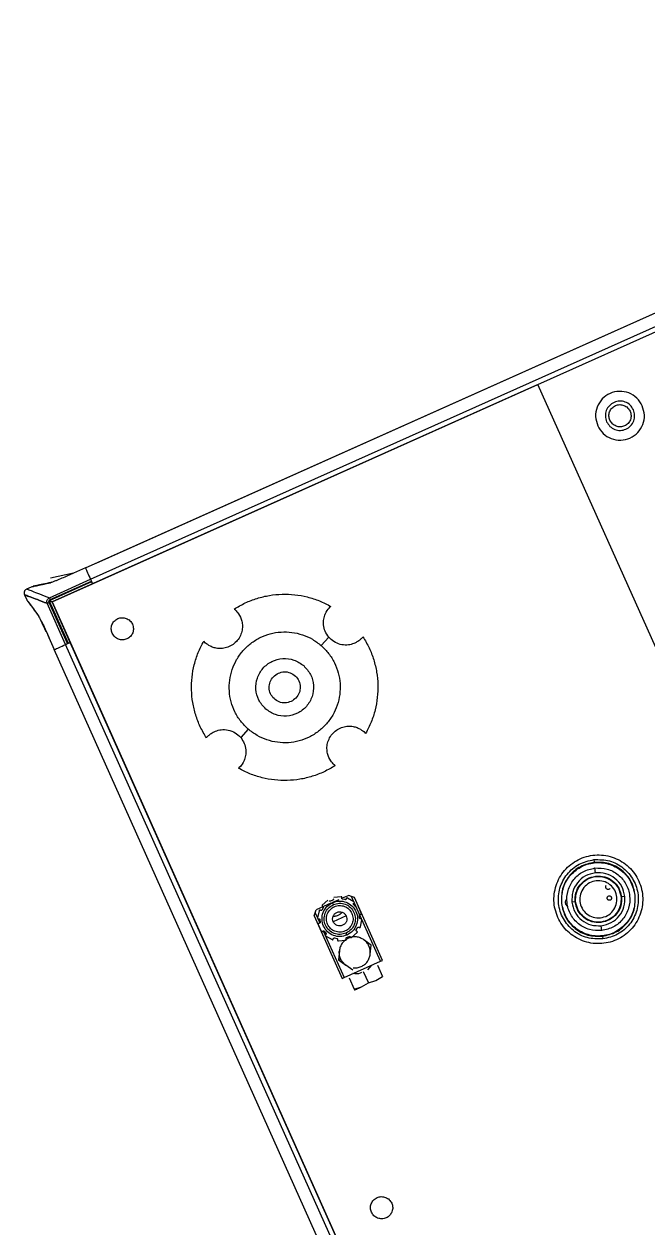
# Model space of a CAD drawing. Header units: inches. Extents: x 0 to 34.2, y 0 to 22.
# Drawn here: x 6.478 to 6.757, y 11.387 to 11.926 of the extents above; entities that cross this region are included whole.
import ezdxf

# ---------------------------------------------------------------- set-up
doc = ezdxf.new("R2010")
doc.units = ezdxf.units.IN
doc.header["$MEASUREMENT"] = 0

msp = doc.modelspace()

# ---------------------------------------------------------------- linework, layer by layer
at = {"color": 7, "linetype": 'Continuous', "lineweight": 25}
for p, q in [((6.50539, 11.68251), (7.04836, 11.92559)), ((6.51019, 11.68467), (7.04835, 11.9256)), ((6.50766, 11.67745), (7.05062, 11.92052)), ((6.70767, 11.76451), (6.92486, 11.86174)), ((6.70704, 11.76423), (6.49049, 11.66728)), ((6.50859, 11.67538), (6.70767, 11.76451)), ((6.83083, 11.48941), (6.70767, 11.76451)), ((6.50016, 11.68016), (6.48984, 11.67795)), ((6.5054, 11.6825), (6.50007, 11.68011)), ((6.50539, 11.68252), (6.50539, 11.68251)), ((6.47918, 11.6731), (6.48138, 11.67408)), ((6.50818, 11.67629), (6.48918, 11.66778)), ((6.48929, 11.66916), (6.50768, 11.6774)), ((6.48968, 11.6683), (6.50807, 11.67654)), ((6.49007, 11.67597), (6.48988, 11.67589)), ((6.49042, 11.67606), (6.49007, 11.67597)), ((6.49049, 11.66728), (6.50859, 11.67538)), ((6.50766, 11.67745), (6.50768, 11.67741)), ((6.50768, 11.67741), (6.50766, 11.67745)), ((6.50807, 11.67654), (6.50818, 11.67629)), ((6.47818, 11.67048), (6.47916, 11.66828)), ((6.48918, 11.66778), (6.49768, 11.64878)), ((6.49049, 11.66728), (6.62633, 11.36385)), ((6.49859, 11.64918), (6.49049, 11.66728)), ((6.49658, 11.64828), (6.48834, 11.66667)), ((6.49744, 11.64867), (6.4892, 11.66706)), ((6.57189, 11.66409), (6.57221, 11.66383)), ((6.48459, 11.66078), (6.48439, 11.66108)), ((6.48748, 11.65507), (6.48842, 11.65282)), ((6.48842, 11.65282), (6.48909, 11.65133)), ((6.48909, 11.65133), (6.49148, 11.646)), ((6.61414, 11.65155), (6.61081, 11.64775)), ((6.61521, 11.65045), (6.61414, 11.65155)), ((6.9614, 10.59626), (6.49145, 11.64599)), ((6.49146, 11.64599), (6.49148, 11.646)), ((6.96141, 10.59626), (6.49146, 11.64599)), ((6.62486, 11.36161), (6.49653, 11.64826)), ((6.49654, 11.64827), (6.49658, 11.64828)), ((6.49768, 11.64878), (6.49744, 11.64867)), ((6.62633, 11.36385), (6.49859, 11.64918)), ((6.55914, 11.64891), (6.55831, 11.64973)), ((6.57815, 11.61046), (6.57483, 11.60666)), ((6.62982, 11.60931), (6.63066, 11.60848)), ((6.61707, 11.59412), (6.61676, 11.59439)), ((6.7327, 11.55209), (6.73284, 11.55088)), ((6.73336, 11.54618), (6.73312, 11.54835)), ((6.61376, 11.53399), (6.6113, 11.53176)), ((6.616, 11.53397), (6.61491, 11.53348)), ((6.61623, 11.53199), (6.61584, 11.53286)), ((6.61867, 11.53413), (6.61585, 11.53287)), ((6.61969, 11.53552), (6.6164, 11.53517)), ((6.62002, 11.5349), (6.62005, 11.53504)), ((6.62308, 11.5361), (6.62019, 11.53481)), ((6.62149, 11.53419), (6.62033, 11.53443)), ((6.62199, 11.53464), (6.62196, 11.53449)), ((6.62539, 11.53328), (6.62252, 11.53493)), ((6.62439, 11.5356), (6.62308, 11.5361)), ((6.63736, 11.50665), (6.62439, 11.5356)), ((6.6257, 11.5351), (6.62439, 11.5356)), ((6.63826, 11.50705), (6.6257, 11.5351)), ((6.72432, 11.53321), (6.72284, 11.53304)), ((6.72452, 11.53323), (6.72432, 11.53321)), ((6.74502, 11.5355), (6.74482, 11.53548)), ((6.7465, 11.53566), (6.74502, 11.5355)), ((6.7512, 11.53618), (6.751, 11.53616)), ((6.6076, 11.527), (6.6081, 11.52831)), ((6.6081, 11.52831), (6.6086, 11.52962)), ((6.6081, 11.52831), (6.61014, 11.52376)), ((6.61515, 11.53255), (6.6086, 11.52962)), ((6.60986, 11.52926), (6.60918, 11.52602)), ((6.61055, 11.52938), (6.61042, 11.52946)), ((6.61168, 11.53056), (6.61109, 11.52953)), ((6.61141, 11.53118), (6.61154, 11.5311)), ((6.62607, 11.53113), (6.62527, 11.53202)), ((6.62813, 11.52968), (6.62733, 11.53113)), ((6.62868, 11.52811), (6.62813, 11.52968)), ((6.6282, 11.5276), (6.62834, 11.52761)), ((6.71834, 11.53254), (6.71814, 11.53252)), ((6.6076, 11.527), (6.62016, 11.49895)), ((6.60948, 11.52314), (6.61084, 11.52012)), ((6.60961, 11.52561), (6.60976, 11.52562)), ((6.60997, 11.52365), (6.60983, 11.52363)), ((6.6102, 11.52527), (6.61032, 11.52409)), ((6.62198, 11.52692), (6.61618, 11.52433)), ((6.62797, 11.52598), (6.62785, 11.52716)), ((6.62831, 11.52199), (6.62899, 11.52523)), ((6.62855, 11.52564), (6.62841, 11.52563)), ((6.73622, 11.52036), (6.73598, 11.52253)), ((6.61143, 11.52004), (6.61154, 11.52014)), ((6.61174, 11.5202), (6.62107, 11.49935)), ((6.6121, 11.52011), (6.6129, 11.51923)), ((6.61287, 11.51867), (6.61276, 11.51857)), ((6.61278, 11.51797), (6.61565, 11.51632)), ((6.61617, 11.51661), (6.6162, 11.51675)), ((6.61667, 11.51706), (6.61784, 11.51682)), ((6.62232, 11.51838), (6.62193, 11.51926)), ((6.62203, 11.51662), (6.62197, 11.51676)), ((6.62217, 11.51728), (6.62325, 11.51777)), ((6.62378, 11.51757), (6.62384, 11.51743)), ((6.62441, 11.51726), (6.62687, 11.51948)), ((6.62648, 11.52069), (6.62708, 11.52172)), ((6.62676, 11.52007), (6.62663, 11.52014)), ((6.62762, 11.52186), (6.62774, 11.52179)), ((6.7365, 11.51782), (6.73664, 11.51661)), ((6.61814, 11.51635), (6.61811, 11.5162)), ((6.61848, 11.51573), (6.62177, 11.51608)), ((6.61891, 11.51131), (6.61849, 11.50733)), ((6.63312, 11.51388), (6.62988, 11.51622)), ((6.63271, 11.50989), (6.63312, 11.51388)), ((6.61947, 11.50777), (6.61849, 11.50733)), ((6.61849, 11.50733), (6.62174, 11.50498)), ((6.62107, 11.49935), (6.63736, 11.50665)), ((6.63736, 11.50665), (6.63826, 11.50705)), ((6.62499, 11.50263), (6.62174, 11.50498)), ((6.62962, 11.5021), (6.63189, 11.49702)), ((6.63331, 11.50484), (6.63155, 11.50288)), ((6.63595, 11.50493), (6.63822, 11.49986)), ((6.62016, 11.49895), (6.62107, 11.49935)), ((6.62328, 11.49926), (6.62555, 11.49419)), ((6.62555, 11.49419), (6.62888, 11.49525)), ((6.62888, 11.49525), (6.63189, 11.49702)), ((6.63189, 11.49702), (6.63522, 11.49808)), ((6.63522, 11.49808), (6.63822, 11.49986)), ((6.62555, 11.49419), (6.62571, 11.49383))]:
    msp.add_line(p, q, dxfattribs=at)
for points in [[(6.75431, 11.75497), (6.75357, 11.75621), (6.75211, 11.75868), (6.74832, 11.76096), (6.74404, 11.76171), (6.73978, 11.76073), (6.73622, 11.7582), (6.73392, 11.75451), (6.7331, 11.75017), (6.73397, 11.74743), (6.7344, 11.74606)], [(6.7344, 11.74606), (6.73513, 11.74483), (6.7366, 11.74235), (6.74038, 11.74007), (6.74466, 11.73933), (6.74893, 11.7403), (6.75249, 11.74283), (6.75479, 11.74652), (6.75561, 11.75086), (6.75474, 11.7536), (6.75431, 11.75497)], [(6.75033, 11.75319), (6.74989, 11.75393), (6.74901, 11.75542), (6.74674, 11.75679), (6.74417, 11.75723), (6.74161, 11.75665), (6.73947, 11.75513), (6.73809, 11.75292), (6.7376, 11.75031), (6.73812, 11.74867), (6.73838, 11.74784)], [(6.73983, 11.74849), (6.73963, 11.74911), (6.73924, 11.75036), (6.73961, 11.75233), (6.74065, 11.75401), (6.74228, 11.75516), (6.74421, 11.7556), (6.74616, 11.75527), (6.74788, 11.75423), (6.74854, 11.7531), (6.74888, 11.75254)], [(6.73838, 11.74784), (6.73882, 11.7471), (6.7397, 11.74562), (6.74197, 11.74425), (6.74454, 11.7438), (6.7471, 11.74439), (6.74924, 11.74591), (6.75062, 11.74812), (6.75111, 11.75073), (6.75059, 11.75237), (6.75033, 11.75319)], [(6.74888, 11.75254), (6.74908, 11.75192), (6.74947, 11.75068), (6.7491, 11.7487), (6.74805, 11.74702), (6.74643, 11.74588), (6.74449, 11.74543), (6.74255, 11.74577), (6.74083, 11.74681), (6.74016, 11.74793), (6.73983, 11.74849)], [(6.50539, 11.68251), (6.50569, 11.68186), (6.50627, 11.68056), (6.5072, 11.67848), (6.50766, 11.67745)], [(6.48929, 11.66916), (6.48931, 11.66913), (6.48934, 11.66905), (6.48944, 11.66884), (6.48955, 11.66859), (6.48964, 11.6684), (6.48968, 11.6683)], [(6.57189, 11.66409), (6.57352, 11.66505), (6.57679, 11.66698), (6.58212, 11.669), (6.58766, 11.67032), (6.59333, 11.67086), (6.59902, 11.67063), (6.60462, 11.66962), (6.61006, 11.6679), (6.61343, 11.66615), (6.61511, 11.66528)], [(6.48834, 11.66667), (6.48838, 11.66669), (6.48845, 11.66672), (6.48866, 11.66682), (6.48892, 11.66693), (6.48911, 11.66701), (6.4892, 11.66706)], [(6.5174, 11.65326), (6.51721, 11.65388), (6.51681, 11.65513), (6.51718, 11.6571), (6.51823, 11.65878), (6.51985, 11.65993), (6.52179, 11.66037), (6.52373, 11.66003), (6.52545, 11.659), (6.52612, 11.65787), (6.52645, 11.65731)], [(6.52645, 11.65731), (6.52665, 11.65669), (6.52704, 11.65544), (6.52667, 11.65347), (6.52563, 11.65179), (6.52401, 11.65064), (6.52207, 11.6502), (6.52012, 11.65054), (6.5184, 11.65157), (6.51774, 11.6527), (6.5174, 11.65326)], [(6.57815, 11.61046), (6.57699, 11.6116), (6.57467, 11.61387), (6.57212, 11.61806), (6.57039, 11.62263), (6.56959, 11.62746), (6.56975, 11.63234), (6.57085, 11.63711), (6.57287, 11.64156), (6.57571, 11.64554), (6.57928, 11.64889), (6.58343, 11.65147), (6.58801, 11.6532), (6.59283, 11.654), (6.59772, 11.65384), (6.60248, 11.65273), (6.60697, 11.65075), (6.60953, 11.64875), (6.61081, 11.64775)], [(6.62947, 11.6517), (6.63043, 11.65006), (6.63236, 11.6468), (6.63437, 11.64146), (6.6357, 11.63593), (6.63624, 11.63026), (6.63601, 11.62457), (6.63499, 11.61897), (6.63328, 11.61353), (6.63153, 11.61016), (6.63066, 11.60848)], [(6.49148, 11.646), (6.49213, 11.64629), (6.49343, 11.64687), (6.4955, 11.6478), (6.49654, 11.64827)], [(6.49658, 11.64828), (6.49661, 11.6483), (6.49669, 11.64833), (6.4969, 11.64842), (6.49715, 11.64854), (6.49734, 11.64862), (6.49744, 11.64867)], [(6.49768, 11.64878), (6.4978, 11.64883), (6.49804, 11.64894), (6.49834, 11.64907), (6.49855, 11.64916), (6.49858, 11.64918), (6.49859, 11.64918)], [(6.5595, 11.60652), (6.55853, 11.60815), (6.5566, 11.61141), (6.55459, 11.61675), (6.55327, 11.62228), (6.55273, 11.62795), (6.55296, 11.63365), (6.55397, 11.63925), (6.55569, 11.64469), (6.55743, 11.64805), (6.55831, 11.64973)], [(6.61081, 11.64775), (6.61197, 11.64662), (6.61429, 11.64434), (6.61684, 11.64015), (6.61858, 11.63558), (6.61937, 11.63076), (6.61922, 11.62587), (6.61811, 11.6211), (6.6161, 11.61665), (6.61325, 11.61267), (6.60968, 11.60933), (6.60553, 11.60674), (6.60096, 11.60501), (6.59613, 11.60421), (6.59124, 11.60437), (6.58649, 11.60549), (6.582, 11.60746), (6.57943, 11.60946), (6.57815, 11.61046)], [(6.58599, 11.61941), (6.58485, 11.62067), (6.58257, 11.62318), (6.5813, 11.62825), (6.58195, 11.63334), (6.58453, 11.63782), (6.58863, 11.64097), (6.59359, 11.64228), (6.59878, 11.6417), (6.60158, 11.63977), (6.60297, 11.6388)], [(6.60297, 11.6388), (6.60411, 11.63755), (6.6064, 11.63503), (6.60766, 11.62996), (6.60701, 11.62487), (6.60443, 11.62039), (6.60034, 11.61725), (6.59537, 11.61593), (6.59018, 11.61651), (6.58739, 11.61844), (6.58599, 11.61941)], [(6.59732, 11.62277), (6.59645, 11.6225), (6.5947, 11.62194), (6.59194, 11.62246), (6.58959, 11.62393), (6.58798, 11.6262), (6.58736, 11.62891), (6.58783, 11.63163), (6.58929, 11.63404), (6.59086, 11.63497), (6.59165, 11.63544)], [(6.59165, 11.63544), (6.59252, 11.63572), (6.59426, 11.63627), (6.59703, 11.63575), (6.59937, 11.63428), (6.60098, 11.63202), (6.6016, 11.6293), (6.60113, 11.62658), (6.59968, 11.62417), (6.5981, 11.62324), (6.59732, 11.62277)], [(6.61707, 11.59412), (6.61544, 11.59316), (6.61218, 11.59123), (6.60684, 11.58921), (6.6013, 11.58789), (6.59563, 11.58735), (6.58994, 11.58758), (6.58434, 11.58859), (6.5789, 11.59031), (6.57554, 11.59206), (6.57386, 11.59293)], [(6.71657, 11.52625), (6.71611, 11.52746), (6.71518, 11.52989), (6.71473, 11.53379), (6.71499, 11.53769), (6.71602, 11.54147), (6.71777, 11.54497), (6.72017, 11.54806), (6.72312, 11.55063), (6.72652, 11.55257), (6.73023, 11.55381), (6.73411, 11.5543), (6.73801, 11.55403), (6.74178, 11.553), (6.74529, 11.55125), (6.74837, 11.54885), (6.75098, 11.54592), (6.75217, 11.54361), (6.75277, 11.54245)], [(6.73664, 11.51661), (6.73428, 11.51662), (6.72958, 11.51664), (6.72322, 11.52009), (6.71863, 11.52552), (6.71647, 11.53234), (6.71708, 11.53946), (6.72038, 11.54576), (6.72583, 11.55052), (6.73041, 11.55157), (6.7327, 11.55209)], [(6.73284, 11.55088), (6.7307, 11.55039), (6.72642, 11.54941), (6.72139, 11.54499), (6.71817, 11.5391), (6.71815, 11.53471), (6.71814, 11.53252)], [(6.71834, 11.53254), (6.71835, 11.53471), (6.71837, 11.53904), (6.72154, 11.54489), (6.72654, 11.54912), (6.73281, 11.55111), (6.73937, 11.55054), (6.74517, 11.54751), (6.74955, 11.54249), (6.75052, 11.53827), (6.751, 11.53616)], [(6.7327, 11.55209), (6.73506, 11.55208), (6.73976, 11.55206), (6.74612, 11.54861), (6.75071, 11.54319), (6.75287, 11.53637), (6.75226, 11.52924), (6.74896, 11.52294), (6.74351, 11.51819), (6.73893, 11.51714), (6.73664, 11.51661)], [(6.7512, 11.53618), (6.75071, 11.53832), (6.74973, 11.5426), (6.7453, 11.54764), (6.73942, 11.55085), (6.73503, 11.55087), (6.73284, 11.55088)], [(6.73622, 11.52036), (6.73437, 11.52037), (6.73066, 11.52038), (6.72564, 11.5231), (6.72201, 11.52738), (6.72031, 11.53276), (6.7208, 11.53838), (6.7234, 11.54335), (6.72769, 11.54711), (6.73131, 11.54793), (6.73312, 11.54835)], [(6.73336, 11.54618), (6.73183, 11.54583), (6.72877, 11.54513), (6.72516, 11.54196), (6.72286, 11.53775), (6.72285, 11.53461), (6.72284, 11.53304)], [(6.72432, 11.53321), (6.72433, 11.53458), (6.72434, 11.53732), (6.72635, 11.54101), (6.72951, 11.54378), (6.73218, 11.54439), (6.73352, 11.5447)], [(6.72452, 11.53323), (6.72453, 11.53457), (6.72454, 11.53726), (6.72651, 11.5409), (6.72961, 11.54353), (6.73352, 11.54477), (6.73759, 11.54442), (6.7412, 11.54253), (6.74392, 11.53941), (6.74452, 11.53679), (6.74482, 11.53548)], [(6.73312, 11.54835), (6.73497, 11.54834), (6.73868, 11.54832), (6.7437, 11.5456), (6.74733, 11.54132), (6.74903, 11.53594), (6.74854, 11.53032), (6.74594, 11.52535), (6.74165, 11.5216), (6.73803, 11.52077), (6.73622, 11.52036)], [(6.7465, 11.53566), (6.74615, 11.53719), (6.74545, 11.54025), (6.74228, 11.54386), (6.73807, 11.54616), (6.73493, 11.54617), (6.73336, 11.54618)], [(6.73352, 11.5447), (6.7349, 11.54469), (6.73764, 11.54468), (6.74133, 11.54267), (6.7441, 11.53951), (6.74471, 11.53684), (6.74502, 11.5355)], [(6.75277, 11.54245), (6.75323, 11.54124), (6.75416, 11.53881), (6.75461, 11.53491), (6.75435, 11.53101), (6.75332, 11.52724), (6.75157, 11.52374), (6.74917, 11.52064), (6.74622, 11.51808), (6.74282, 11.51614), (6.73911, 11.5149), (6.73523, 11.5144), (6.73133, 11.51468), (6.72756, 11.51571), (6.72405, 11.51745), (6.72097, 11.51985), (6.71836, 11.52279), (6.71717, 11.5251), (6.71657, 11.52625)], [(6.73375, 11.54263), (6.73268, 11.54239), (6.73054, 11.5419), (6.728, 11.53968), (6.72646, 11.53674), (6.72618, 11.53341), (6.72718, 11.53023), (6.72933, 11.5277), (6.7323, 11.52609), (6.73449, 11.52608), (6.73559, 11.52607)], [(6.73559, 11.52607), (6.73666, 11.52632), (6.7388, 11.52681), (6.74134, 11.52903), (6.74288, 11.53197), (6.74316, 11.53529), (6.74216, 11.53848), (6.74001, 11.54101), (6.73704, 11.54262), (6.73485, 11.54263), (6.73375, 11.54263)], [(6.7399, 11.53914), (6.7398, 11.53904), (6.7396, 11.53884), (6.73917, 11.53871), (6.73874, 11.53875), (6.73835, 11.53895), (6.73807, 11.53929), (6.73794, 11.5397), (6.73797, 11.54014), (6.73812, 11.54039), (6.7382, 11.54051)], [(6.62232, 11.51838), (6.62133, 11.51807), (6.61934, 11.51744), (6.61618, 11.51803), (6.6135, 11.51971), (6.61166, 11.5223), (6.61095, 11.5254), (6.61149, 11.52851), (6.61315, 11.53126), (6.61494, 11.53233), (6.61584, 11.53286)], [(6.61584, 11.53286), (6.61684, 11.53318), (6.61883, 11.53381), (6.62199, 11.53321), (6.62467, 11.53154), (6.62651, 11.52895), (6.62722, 11.52585), (6.62668, 11.52274), (6.62502, 11.51998), (6.62322, 11.51892), (6.62232, 11.51838)], [(6.61623, 11.53199), (6.61711, 11.53227), (6.61886, 11.53282), (6.62164, 11.5323), (6.624, 11.53083), (6.62561, 11.52855), (6.62624, 11.52582), (6.62576, 11.52308), (6.6243, 11.52066), (6.62272, 11.51973), (6.62193, 11.51926)], [(6.62252, 11.53493), (6.62249, 11.53493), (6.62244, 11.53495), (6.62235, 11.53495), (6.62227, 11.53494), (6.62219, 11.5349), (6.62212, 11.53485), (6.62206, 11.53479), (6.62202, 11.53472), (6.622, 11.53466), (6.62199, 11.53464)], [(6.751, 11.53616), (6.75099, 11.534), (6.75097, 11.52967), (6.7478, 11.52381), (6.7428, 11.51958), (6.73653, 11.5176), (6.72997, 11.51816), (6.72417, 11.5212), (6.71979, 11.52621), (6.71882, 11.53043), (6.71834, 11.53254)], [(6.72284, 11.53304), (6.72319, 11.53151), (6.72389, 11.52845), (6.72706, 11.52485), (6.73127, 11.52254), (6.73441, 11.52253), (6.73598, 11.52253)], [(6.73582, 11.524), (6.73444, 11.52401), (6.7317, 11.52402), (6.72801, 11.52603), (6.72524, 11.52919), (6.72463, 11.53187), (6.72432, 11.53321)], [(6.74482, 11.53548), (6.74481, 11.53413), (6.7448, 11.53144), (6.74283, 11.5278), (6.73973, 11.52517), (6.73582, 11.52394), (6.73175, 11.52429), (6.72814, 11.52617), (6.72542, 11.52929), (6.72482, 11.53192), (6.72452, 11.53323)], [(6.74502, 11.5355), (6.74501, 11.53413), (6.745, 11.53138), (6.74299, 11.52769), (6.73983, 11.52492), (6.73716, 11.52431), (6.73582, 11.524)], [(6.73598, 11.52253), (6.73751, 11.52288), (6.74057, 11.52358), (6.74418, 11.52674), (6.74648, 11.53095), (6.74649, 11.53409), (6.7465, 11.53566)], [(6.7365, 11.51783), (6.73864, 11.51831), (6.74292, 11.51929), (6.74795, 11.52372), (6.75117, 11.5296), (6.75119, 11.53399), (6.7512, 11.53618)], [(6.73971, 11.53391), (6.73958, 11.53391), (6.73931, 11.53391), (6.73896, 11.53411), (6.73871, 11.53441), (6.73859, 11.53479), (6.73862, 11.53518), (6.7388, 11.53553), (6.73911, 11.5358), (6.73936, 11.53585), (6.73949, 11.53588)], [(6.73949, 11.53588), (6.73962, 11.53588), (6.73988, 11.53588), (6.74023, 11.53569), (6.74049, 11.53539), (6.74061, 11.53501), (6.74057, 11.53461), (6.74039, 11.53426), (6.74009, 11.534), (6.73983, 11.53394), (6.73971, 11.53391)], [(6.61091, 11.52937), (6.61088, 11.52935), (6.61082, 11.52933), (6.61073, 11.52933), (6.61063, 11.52934), (6.61058, 11.52937), (6.61055, 11.52938)], [(6.61109, 11.52953), (6.61107, 11.5295), (6.61102, 11.52943), (6.61095, 11.52939), (6.61091, 11.52937)], [(6.62193, 11.51926), (6.62106, 11.51898), (6.61931, 11.51843), (6.61653, 11.51895), (6.61417, 11.52042), (6.61255, 11.5227), (6.61193, 11.52542), (6.6124, 11.52816), (6.61386, 11.53058), (6.61544, 11.53152), (6.61623, 11.53199)], [(6.61365, 11.52319), (6.61342, 11.52394), (6.61294, 11.52543), (6.61339, 11.5278), (6.61465, 11.52981), (6.61659, 11.53119), (6.61891, 11.53173), (6.62125, 11.53132), (6.62331, 11.53008), (6.62411, 11.52873), (6.62451, 11.52805)], [(6.62451, 11.52805), (6.62475, 11.52731), (6.62522, 11.52581), (6.62478, 11.52344), (6.62352, 11.52143), (6.62158, 11.52005), (6.61925, 11.51952), (6.61692, 11.51993), (6.61485, 11.52117), (6.61405, 11.52252), (6.61365, 11.52319)], [(6.62038, 11.52272), (6.61998, 11.5226), (6.61918, 11.52234), (6.61792, 11.52258), (6.61685, 11.52325), (6.61611, 11.52429), (6.61582, 11.52553), (6.61604, 11.52678), (6.61671, 11.52788), (6.61743, 11.52831), (6.61779, 11.52852)], [(6.61779, 11.52852), (6.61818, 11.52865), (6.61898, 11.5289), (6.62025, 11.52866), (6.62132, 11.52799), (6.62206, 11.52696), (6.62234, 11.52571), (6.62213, 11.52447), (6.62146, 11.52336), (6.62074, 11.52294), (6.62038, 11.52272)], [(6.71814, 11.53252), (6.71863, 11.53038), (6.71961, 11.52611), (6.72404, 11.52107), (6.72992, 11.51785), (6.73431, 11.51783), (6.7365, 11.51783)], [(6.62325, 11.51777), (6.6233, 11.51778), (6.6234, 11.51781), (6.62356, 11.51778), (6.6237, 11.5177), (6.62375, 11.51761), (6.62378, 11.51757)], [(6.61947, 11.50777), (6.61926, 11.50834), (6.61884, 11.50948), (6.61888, 11.5107), (6.61891, 11.51131)], [(6.63271, 11.50989), (6.63273, 11.5105), (6.63276, 11.51171), (6.63221, 11.51347), (6.63127, 11.51505), (6.63034, 11.51583), (6.62988, 11.51622)], [(6.62174, 11.50498), (6.62127, 11.50537), (6.62033, 11.50615), (6.61976, 11.50723), (6.61947, 11.50777)], [(6.62571, 11.49383), (6.62576, 11.49385), (6.62584, 11.49389), (6.62651, 11.49418), (6.62751, 11.49463), (6.62842, 11.49504), (6.62888, 11.49525)], [(6.63327, 11.39445), (6.63307, 11.39507), (6.63268, 11.39632), (6.63305, 11.39829), (6.6341, 11.39997), (6.63572, 11.40112), (6.63765, 11.40156), (6.6396, 11.40122), (6.64132, 11.40018), (6.64199, 11.39906), (6.64232, 11.3985)], [(6.64232, 11.3985), (6.64252, 11.39788), (6.64291, 11.39663), (6.64254, 11.39466), (6.64149, 11.39298), (6.63987, 11.39183), (6.63794, 11.39139), (6.63599, 11.39173), (6.63427, 11.39276), (6.6336, 11.39389), (6.63327, 11.39445)]]:
    msp.add_open_spline(points, degree=3, dxfattribs=at)
for points, knots in [([(6.50007, 11.68011), (6.49833, 11.67934), (6.49574, 11.6782), (6.49271, 11.67694), (6.49118, 11.67634), (6.49044, 11.67606), (6.49006, 11.67594), (6.48993, 11.67591), (6.48988, 11.67589)], [0, 0, 0, 0, 0.499225, 0.748498, 0.874085, 0.948867, 0.97707, 1, 1, 1, 1]), ([(6.47918, 11.6731), (6.47896, 11.67297), (6.47863, 11.67278), (6.47831, 11.67236), (6.47812, 11.672), (6.47802, 11.6716), (6.47798, 11.67108), (6.4781, 11.67071), (6.47818, 11.67048)], [0, 0, 0, 0, 0.239457, 0.368361, 0.5, 0.631639, 0.760543, 1, 1, 1, 1]), ([(6.47918, 11.6731), (6.4793, 11.67305), (6.47955, 11.67295), (6.48155, 11.67217), (6.48466, 11.67097), (6.48774, 11.66977), (6.48929, 11.66916)], [0, 0, 0, 0, 0.2461866, 0.4943391, 0.7443097, 1, 1, 1, 1]), ([(6.48138, 11.67408), (6.48148, 11.6741), (6.48169, 11.67415), (6.4834, 11.67451), (6.48607, 11.67508), (6.48858, 11.67562), (6.48988, 11.67589)], [0, 0, 0, 0, 0.232729, 0.4728, 0.726718, 1, 1, 1, 1]), ([(6.49007, 11.67597), (6.48878, 11.67569), (6.48629, 11.67516), (6.48354, 11.67457), (6.48258, 11.67436), (6.48211, 11.67426)], [0, 0, 0, 0, 0.3557538, 0.6863853, 1, 1, 1, 1]), ([(6.50768, 11.67741), (6.5077, 11.67737), (6.50774, 11.67726), (6.50786, 11.677), (6.50798, 11.67673), (6.50805, 11.67657), (6.50807, 11.67654)], [0, 0, 0, 0, 0.234006, 0.566904, 0.899803, 1, 1, 1, 1]), ([(6.50818, 11.67629), (6.50818, 11.67628), (6.50824, 11.67616), (6.50835, 11.67591), (6.50848, 11.67562), (6.50857, 11.67542), (6.50858, 11.6754), (6.50859, 11.67538)], [0, 0, 0, 0, 0.008948, 0.256711, 0.504474, 0.752237, 1, 1, 1, 1]), ([(6.48834, 11.66667), (6.48679, 11.66725), (6.48371, 11.6684), (6.48057, 11.66958), (6.47861, 11.67031), (6.47796, 11.67056), (6.47861, 11.67031), (6.48057, 11.66958), (6.48371, 11.6684), (6.48679, 11.66725), (6.48834, 11.66667)], [0, 0, 0, 0, 0.127062, 0.251294, 0.376148, 0.5, 0.623853, 0.748706, 0.872938, 1, 1, 1, 1]), ([(6.47916, 11.66828), (6.47923, 11.66819), (6.47935, 11.66802), (6.48039, 11.6666), (6.482, 11.66441), (6.48351, 11.66234), (6.48429, 11.66126)], [0, 0, 0, 0, 0.2327281, 0.4727993, 0.7267175, 1, 1, 1, 1]), ([(6.47927, 11.6681), (6.47933, 11.66801), (6.47946, 11.66784), (6.48049, 11.66642), (6.4821, 11.66422), (6.48361, 11.66215), (6.48439, 11.66108)], [0, 0, 0, 0, 0.233192, 0.473674, 0.727205, 1, 1, 1, 1]), ([(6.48834, 11.66667), (6.48828, 11.66691), (6.48815, 11.66738), (6.48829, 11.66812), (6.48868, 11.66877), (6.48909, 11.66903), (6.48929, 11.66916)], [0, 0, 0, 0, 0.2478949, 0.4999882, 0.7520029, 1, 1, 1, 1]), ([(6.4892, 11.66706), (6.48916, 11.66718), (6.48911, 11.66735), (6.48912, 11.6676), (6.48917, 11.66778), (6.48925, 11.66795), (6.48941, 11.66815), (6.48957, 11.66824), (6.48968, 11.6683)], [0, 0, 0, 0, 0.250619, 0.375377, 0.50036, 0.622345, 0.749762, 1, 1, 1, 1]), ([(6.49049, 11.66728), (6.49048, 11.66728), (6.49047, 11.66729), (6.4904, 11.66732), (6.49027, 11.66736), (6.49004, 11.66745), (6.48967, 11.66759), (6.48934, 11.66772), (6.48918, 11.66778)], [0, 0, 0, 0, 0.099227, 0.204821, 0.319755, 0.446344, 0.724051, 1, 1, 1, 1]), ([(6.57221, 11.66383), (6.57261, 11.66347), (6.5734, 11.66275), (6.57493, 11.66034), (6.57559, 11.65763), (6.57563, 11.65525), (6.57504, 11.65277), (6.57379, 11.65048), (6.57199, 11.64857), (6.56976, 11.64721), (6.56732, 11.64648), (6.56494, 11.64639), (6.56288, 11.64678), (6.56065, 11.6477), (6.55974, 11.64842), (6.55914, 11.64891)], [0, 0, 0, 0, 0.124664, 0.249192, 0.311946, 0.374665, 0.437299, 0.49987, 0.562465, 0.625107, 0.68768, 0.750324, 0.812995, 0.875459, 1, 1, 1, 1]), ([(6.61414, 11.65155), (6.61355, 11.6524), (6.61238, 11.65408), (6.61174, 11.65703), (6.61189, 11.65972), (6.61281, 11.6626), (6.61457, 11.66485), (6.61493, 11.66514), (6.61511, 11.66528)], [0, 0, 0, 0, 0.1254, 0.250469, 0.37581, 0.501254, 0.750354, 1, 1, 1, 1]), ([(6.48429, 11.66126), (6.48433, 11.66121), (6.48452, 11.66093), (6.48497, 11.66008), (6.48535, 11.6593), (6.48557, 11.65887)], [0, 0, 0, 0, 0.090476, 0.499997, 1, 1, 1, 1]), ([(6.4879, 11.65392), (6.48751, 11.65478), (6.48672, 11.6565), (6.48591, 11.65817), (6.4855, 11.659)], [0, 0, 0, 0, 0.4987686, 1, 1, 1, 1]), ([(6.48557, 11.65887), (6.48589, 11.65828), (6.48654, 11.65711), (6.48716, 11.65575), (6.48748, 11.65507)], [0, 0, 0, 0, 0.500486, 1, 1, 1, 1]), ([(6.48842, 11.65282), (6.48854, 11.65252), (6.48875, 11.652), (6.48908, 11.65158), (6.48923, 11.6514)], [0, 0, 0, 0, 0.559855, 1, 1, 1, 1]), ([(6.62947, 11.6517), (6.62933, 11.6515), (6.62912, 11.65121), (6.62764, 11.64988), (6.626, 11.64887), (6.62371, 11.64807), (6.62087, 11.64789), (6.61779, 11.64859), (6.61607, 11.64983), (6.61521, 11.65045)], [0, 0, 0, 0, 0.249198, 0.374016, 0.499351, 0.624542, 0.749824, 0.874893, 1, 1, 1, 1]), ([(6.5595, 11.60652), (6.55954, 11.60657), (6.55962, 11.60668), (6.56033, 11.60747), (6.56156, 11.60851), (6.56344, 11.60957), (6.56606, 11.61029), (6.5692, 11.61019), (6.57241, 11.60903), (6.57402, 11.60745), (6.57483, 11.60666)], [0, 0, 0, 0, 0.125121, 0.250191, 0.374816, 0.49999, 0.625116, 0.750068, 0.874964, 1, 1, 1, 1]), ([(6.61676, 11.59439), (6.61636, 11.59475), (6.61556, 11.59546), (6.61404, 11.59787), (6.61337, 11.60058), (6.61333, 11.60296), (6.61393, 11.60544), (6.61517, 11.60774), (6.61698, 11.60964), (6.6192, 11.611), (6.62164, 11.61173), (6.62402, 11.61182), (6.62608, 11.61143), (6.62832, 11.61052), (6.62922, 11.60979), (6.62982, 11.60931)], [0, 0, 0, 0, 0.124664, 0.249192, 0.311946, 0.374665, 0.437299, 0.49987, 0.562465, 0.625107, 0.68768, 0.750324, 0.812995, 0.875459, 1, 1, 1, 1]), ([(6.57483, 11.60666), (6.57541, 11.60582), (6.57658, 11.60413), (6.57723, 11.60118), (6.57708, 11.59849), (6.57616, 11.59561), (6.5744, 11.59336), (6.57404, 11.59308), (6.57386, 11.59293)], [0, 0, 0, 0, 0.1254, 0.250469, 0.37581, 0.501254, 0.750354, 1, 1, 1, 1]), ([(6.61491, 11.53348), (6.61486, 11.53347), (6.61476, 11.53343), (6.61461, 11.53347), (6.61447, 11.53354), (6.61442, 11.53364), (6.61439, 11.53368)], [0, 0, 0, 0, 0.249493, 0.49992, 0.749495, 1, 1, 1, 1]), ([(6.6162, 11.53449), (6.61622, 11.53444), (6.61625, 11.53434), (6.61622, 11.53419), (6.61614, 11.53405), (6.61605, 11.53399), (6.616, 11.53397)], [0, 0, 0, 0, 0.249493, 0.49992, 0.749495, 1, 1, 1, 1]), ([(6.62005, 11.53504), (6.62006, 11.53507), (6.62007, 11.53513), (6.62005, 11.53521), (6.62003, 11.53529), (6.61998, 11.53537), (6.61992, 11.53543), (6.61985, 11.53548), (6.61977, 11.53551), (6.61972, 11.53552), (6.61969, 11.53552)], [0, 0, 0, 0, 0.12458, 0.249981, 0.374165, 0.499981, 0.624164, 0.74998, 0.874585, 1, 1, 1, 1]), ([(6.62033, 11.53443), (6.62028, 11.53445), (6.62018, 11.53448), (6.62007, 11.5346), (6.62001, 11.53474), (6.62002, 11.53485), (6.62002, 11.5349)], [0, 0, 0, 0, 0.249493, 0.49992, 0.749495, 1, 1, 1, 1]), ([(6.62196, 11.53449), (6.62195, 11.53444), (6.62192, 11.53434), (6.6218, 11.53424), (6.62165, 11.53417), (6.62155, 11.53418), (6.62149, 11.53419)], [0, 0, 0, 0, 0.249493, 0.49992, 0.749495, 1, 1, 1, 1]), ([(6.72059, 11.53446), (6.72047, 11.53434), (6.72024, 11.53412), (6.72, 11.53368), (6.71987, 11.53321), (6.71987, 11.53271), (6.71998, 11.53223), (6.72021, 11.5318), (6.72053, 11.53142), (6.72082, 11.53125), (6.72096, 11.53117)], [0, 0, 0, 0, 0.124926, 0.249995, 0.374853, 0.499995, 0.624853, 0.749995, 0.874926, 1, 1, 1, 1]), ([(6.61042, 11.52946), (6.6104, 11.52947), (6.61035, 11.52949), (6.61026, 11.52951), (6.61018, 11.52951), (6.61009, 11.52949), (6.61002, 11.52945), (6.60995, 11.5294), (6.60989, 11.52933), (6.60987, 11.52928), (6.60986, 11.52926)], [0, 0, 0, 0, 0.12458, 0.249981, 0.374165, 0.499981, 0.624164, 0.74998, 0.874585, 1, 1, 1, 1]), ([(6.6113, 11.53176), (6.61128, 11.53174), (6.61125, 11.53169), (6.61122, 11.53161), (6.61121, 11.53153), (6.61122, 11.53144), (6.61124, 11.53136), (6.61128, 11.53129), (6.61134, 11.53122), (6.61139, 11.53119), (6.61141, 11.53118)], [0, 0, 0, 0, 0.12458, 0.249981, 0.374165, 0.499981, 0.624164, 0.74998, 0.874585, 1, 1, 1, 1]), ([(6.61154, 11.5311), (6.61158, 11.53107), (6.61167, 11.53101), (6.61173, 11.53086), (6.61175, 11.53071), (6.61171, 11.53061), (6.61168, 11.53056)], [0, 0, 0, 0, 0.249493, 0.49992, 0.749495, 1, 1, 1, 1]), ([(6.61617, 11.52685), (6.61647, 11.52684), (6.61717, 11.52681), (6.61792, 11.5271), (6.61835, 11.52727)], [0, 0, 0, 0, 0.424169, 1, 1, 1, 1]), ([(6.61835, 11.52727), (6.61876, 11.52748), (6.61947, 11.52785), (6.61992, 11.52838), (6.62011, 11.52861)], [0, 0, 0, 0, 0.576726, 1, 1, 1, 1]), ([(6.62527, 11.53202), (6.62524, 11.53206), (6.62518, 11.53214), (6.62516, 11.5323), (6.62519, 11.53246), (6.62526, 11.53254), (6.6253, 11.53258)], [0, 0, 0, 0, 0.249493, 0.49992, 0.749495, 1, 1, 1, 1]), ([(6.62663, 11.53111), (6.62658, 11.53108), (6.6265, 11.53101), (6.62634, 11.531), (6.62618, 11.53103), (6.62611, 11.5311), (6.62607, 11.53113)], [0, 0, 0, 0, 0.249493, 0.49992, 0.749495, 1, 1, 1, 1]), ([(6.62785, 11.52716), (6.62785, 11.52721), (6.62785, 11.52732), (6.62792, 11.52746), (6.62804, 11.52756), (6.62815, 11.52759), (6.6282, 11.5276)], [0, 0, 0, 0, 0.249493, 0.49992, 0.749495, 1, 1, 1, 1]), ([(6.62834, 11.52761), (6.62837, 11.52762), (6.62843, 11.52763), (6.6285, 11.52766), (6.62857, 11.52771), (6.62863, 11.52778), (6.62867, 11.52785), (6.62869, 11.52794), (6.6287, 11.52802), (6.62869, 11.52808), (6.62868, 11.52811)], [0, 0, 0, 0, 0.12458, 0.249981, 0.374165, 0.499981, 0.624164, 0.74998, 0.874585, 1, 1, 1, 1]), ([(6.60918, 11.52602), (6.60918, 11.52599), (6.60918, 11.52593), (6.6092, 11.52585), (6.60924, 11.52577), (6.6093, 11.52571), (6.60937, 11.52566), (6.60944, 11.52562), (6.60953, 11.5256), (6.60959, 11.5256), (6.60961, 11.52561)], [0, 0, 0, 0, 0.12458, 0.249981, 0.374165, 0.499981, 0.624164, 0.74998, 0.874585, 1, 1, 1, 1]), ([(6.60983, 11.52363), (6.6098, 11.52363), (6.60974, 11.52362), (6.60966, 11.52358), (6.60959, 11.52353), (6.60954, 11.52347), (6.6095, 11.52339), (6.60947, 11.52331), (6.60947, 11.52322), (6.60948, 11.52317), (6.60948, 11.52314)], [0, 0, 0, 0, 0.12458, 0.249981, 0.374165, 0.499981, 0.624164, 0.74998, 0.874585, 1, 1, 1, 1]), ([(6.60976, 11.52562), (6.60981, 11.52562), (6.60992, 11.52562), (6.61005, 11.52554), (6.61016, 11.52542), (6.61018, 11.52532), (6.6102, 11.52527)], [0, 0, 0, 0, 0.249493, 0.49992, 0.749495, 1, 1, 1, 1]), ([(6.61032, 11.52409), (6.61032, 11.52403), (6.61032, 11.52393), (6.61024, 11.52379), (6.61012, 11.52368), (6.61002, 11.52366), (6.60997, 11.52365)], [0, 0, 0, 0, 0.249493, 0.49992, 0.749495, 1, 1, 1, 1]), ([(6.62708, 11.52172), (6.62711, 11.52176), (6.62717, 11.52184), (6.62731, 11.52191), (6.62747, 11.52193), (6.62757, 11.52188), (6.62762, 11.52186)], [0, 0, 0, 0, 0.249493, 0.49992, 0.749495, 1, 1, 1, 1]), ([(6.62774, 11.52179), (6.62777, 11.52178), (6.62782, 11.52175), (6.6279, 11.52174), (6.62799, 11.52174), (6.62807, 11.52176), (6.62815, 11.52179), (6.62822, 11.52185), (6.62827, 11.52191), (6.6283, 11.52196), (6.62831, 11.52199)], [0, 0, 0, 0, 0.12458, 0.249981, 0.374165, 0.499981, 0.624164, 0.74998, 0.874585, 1, 1, 1, 1]), ([(6.62841, 11.52563), (6.62836, 11.52563), (6.62825, 11.52563), (6.62811, 11.5257), (6.62801, 11.52582), (6.62798, 11.52593), (6.62797, 11.52598)], [0, 0, 0, 0, 0.249493, 0.49992, 0.749495, 1, 1, 1, 1]), ([(6.62899, 11.52523), (6.62899, 11.52526), (6.62899, 11.52532), (6.62897, 11.5254), (6.62893, 11.52547), (6.62887, 11.52554), (6.6288, 11.52559), (6.62872, 11.52563), (6.62864, 11.52565), (6.62858, 11.52564), (6.62855, 11.52564)], [0, 0, 0, 0, 0.1245798, 0.2499808, 0.3741645, 0.4999806, 0.6241643, 0.7499804, 0.8745846, 1, 1, 1, 1]), ([(6.61084, 11.52012), (6.61085, 11.52009), (6.61089, 11.52005), (6.61096, 11.52), (6.61103, 11.51996), (6.61112, 11.51994), (6.6112, 11.51994), (6.61129, 11.51996), (6.61137, 11.51999), (6.61141, 11.52002), (6.61143, 11.52004)], [0, 0, 0, 0, 0.12458, 0.249981, 0.374165, 0.499981, 0.624164, 0.74998, 0.874585, 1, 1, 1, 1]), ([(6.61154, 11.52014), (6.61158, 11.52017), (6.61167, 11.52023), (6.61183, 11.52025), (6.61198, 11.52022), (6.61206, 11.52015), (6.6121, 11.52011)], [0, 0, 0, 0, 0.249493, 0.49992, 0.749495, 1, 1, 1, 1]), ([(6.61276, 11.51857), (6.61274, 11.51855), (6.6127, 11.51851), (6.61266, 11.51844), (6.61264, 11.51835), (6.61263, 11.51827), (6.61264, 11.51818), (6.61267, 11.5181), (6.61271, 11.51803), (6.61276, 11.51799), (6.61278, 11.51797)], [0, 0, 0, 0, 0.12458, 0.249981, 0.374165, 0.499981, 0.624164, 0.74998, 0.874585, 1, 1, 1, 1]), ([(6.6129, 11.51923), (6.61293, 11.51919), (6.61299, 11.5191), (6.61301, 11.51894), (6.61298, 11.51879), (6.61291, 11.51871), (6.61287, 11.51867)], [0, 0, 0, 0, 0.249493, 0.49992, 0.749495, 1, 1, 1, 1]), ([(6.61565, 11.51632), (6.61568, 11.51631), (6.61573, 11.5163), (6.61582, 11.5163), (6.6159, 11.51631), (6.61598, 11.51634), (6.61605, 11.51639), (6.61611, 11.51646), (6.61615, 11.51653), (6.61617, 11.51658), (6.61617, 11.51661)], [0, 0, 0, 0, 0.12458, 0.249981, 0.374165, 0.499981, 0.624164, 0.74998, 0.874585, 1, 1, 1, 1]), ([(6.6162, 11.51675), (6.61622, 11.5168), (6.61625, 11.5169), (6.61637, 11.51701), (6.61652, 11.51708), (6.61662, 11.51707), (6.61667, 11.51706)], [0, 0, 0, 0, 0.249493, 0.49992, 0.749495, 1, 1, 1, 1]), ([(6.61784, 11.51682), (6.61789, 11.5168), (6.61799, 11.51677), (6.6181, 11.51665), (6.61816, 11.5165), (6.61815, 11.5164), (6.61814, 11.51635)], [0, 0, 0, 0, 0.249493, 0.49992, 0.749495, 1, 1, 1, 1]), ([(6.62297, 11.51694), (6.62244, 11.51665), (6.62137, 11.51607), (6.62054, 11.51516), (6.62019, 11.51467), (6.62019, 11.51467)], [0, 0, 0, 0, 0.49998, 0.99996, 1, 1, 1, 1]), ([(6.62177, 11.51608), (6.6218, 11.51609), (6.62185, 11.51611), (6.62192, 11.51616), (6.62198, 11.51622), (6.62203, 11.51629), (6.62206, 11.51637), (6.62206, 11.51646), (6.62206, 11.51654), (6.62204, 11.5166), (6.62203, 11.51662)], [0, 0, 0, 0, 0.1245798, 0.2499808, 0.3741645, 0.4999806, 0.6241643, 0.7499804, 0.8745846, 1, 1, 1, 1]), ([(6.62197, 11.51676), (6.62195, 11.51681), (6.62192, 11.5169), (6.62195, 11.51706), (6.62203, 11.5172), (6.62212, 11.51725), (6.62217, 11.51728)], [0, 0, 0, 0, 0.249493, 0.49992, 0.749495, 1, 1, 1, 1]), ([(6.62652, 11.51751), (6.62591, 11.51753), (6.62469, 11.51757), (6.62355, 11.51715), (6.62297, 11.51694)], [0, 0, 0, 0, 0.49998, 1, 1, 1, 1]), ([(6.62384, 11.51743), (6.62385, 11.51741), (6.62388, 11.51736), (6.62394, 11.51729), (6.624, 11.51725), (6.62408, 11.51721), (6.62417, 11.5172), (6.62425, 11.5172), (6.62434, 11.51722), (6.62439, 11.51725), (6.62441, 11.51726)], [0, 0, 0, 0, 0.1245798, 0.2499808, 0.3741645, 0.4999806, 0.6241643, 0.7499804, 0.8745846, 1, 1, 1, 1]), ([(6.62663, 11.52014), (6.62659, 11.52017), (6.6265, 11.52024), (6.62644, 11.52038), (6.62642, 11.52054), (6.62646, 11.52064), (6.62648, 11.52069)], [0, 0, 0, 0, 0.249493, 0.49992, 0.749495, 1, 1, 1, 1]), ([(6.62988, 11.51622), (6.62936, 11.51654), (6.62833, 11.51718), (6.62712, 11.51744), (6.62652, 11.51751), (6.62652, 11.51751)], [0, 0, 0, 0, 0.4999798, 0.9999596, 1, 1, 1, 1]), ([(6.62687, 11.51948), (6.62689, 11.51951), (6.62692, 11.51955), (6.62695, 11.51963), (6.62696, 11.51972), (6.62695, 11.5198), (6.62693, 11.51989), (6.62688, 11.51996), (6.62683, 11.52002), (6.62678, 11.52006), (6.62676, 11.52007)], [0, 0, 0, 0, 0.12458, 0.249981, 0.374165, 0.499981, 0.624164, 0.74998, 0.874585, 1, 1, 1, 1]), ([(6.61811, 11.5162), (6.61811, 11.51618), (6.6181, 11.51612), (6.61811, 11.51603), (6.61814, 11.51595), (6.61818, 11.51588), (6.61824, 11.51582), (6.61831, 11.51577), (6.61839, 11.51574), (6.61845, 11.51573), (6.61848, 11.51573)], [0, 0, 0, 0, 0.12458, 0.249981, 0.374165, 0.499981, 0.624164, 0.74998, 0.874585, 1, 1, 1, 1]), ([(6.62019, 11.51467), (6.61986, 11.51415), (6.61921, 11.51312), (6.61901, 11.51191), (6.61891, 11.51131)], [0, 0, 0, 0, 0.49998, 1, 1, 1, 1]), ([(6.62864, 11.50427), (6.62918, 11.50456), (6.63025, 11.50513), (6.63108, 11.50604), (6.63143, 11.50653), (6.63143, 11.50653)], [0, 0, 0, 0, 0.4999798, 0.9999596, 1, 1, 1, 1]), ([(6.63143, 11.50653), (6.63176, 11.50705), (6.6324, 11.50809), (6.63261, 11.50929), (6.63271, 11.50989)], [0, 0, 0, 0, 0.49998, 1, 1, 1, 1]), ([(6.62885, 11.5016), (6.62862, 11.50148), (6.62745, 11.50088), (6.6261, 11.50101), (6.62501, 11.50112)], [0, 0, 0, 0, 0.195905, 1, 1, 1, 1]), ([(6.6251, 11.5037), (6.62571, 11.50368), (6.62693, 11.50363), (6.62807, 11.50406), (6.62864, 11.50427)], [0, 0, 0, 0, 0.49998, 1, 1, 1, 1])]:
    msp.add_open_spline(points, degree=3, knots=knots, dxfattribs=at)

doc.saveas('drawing.dxf')
